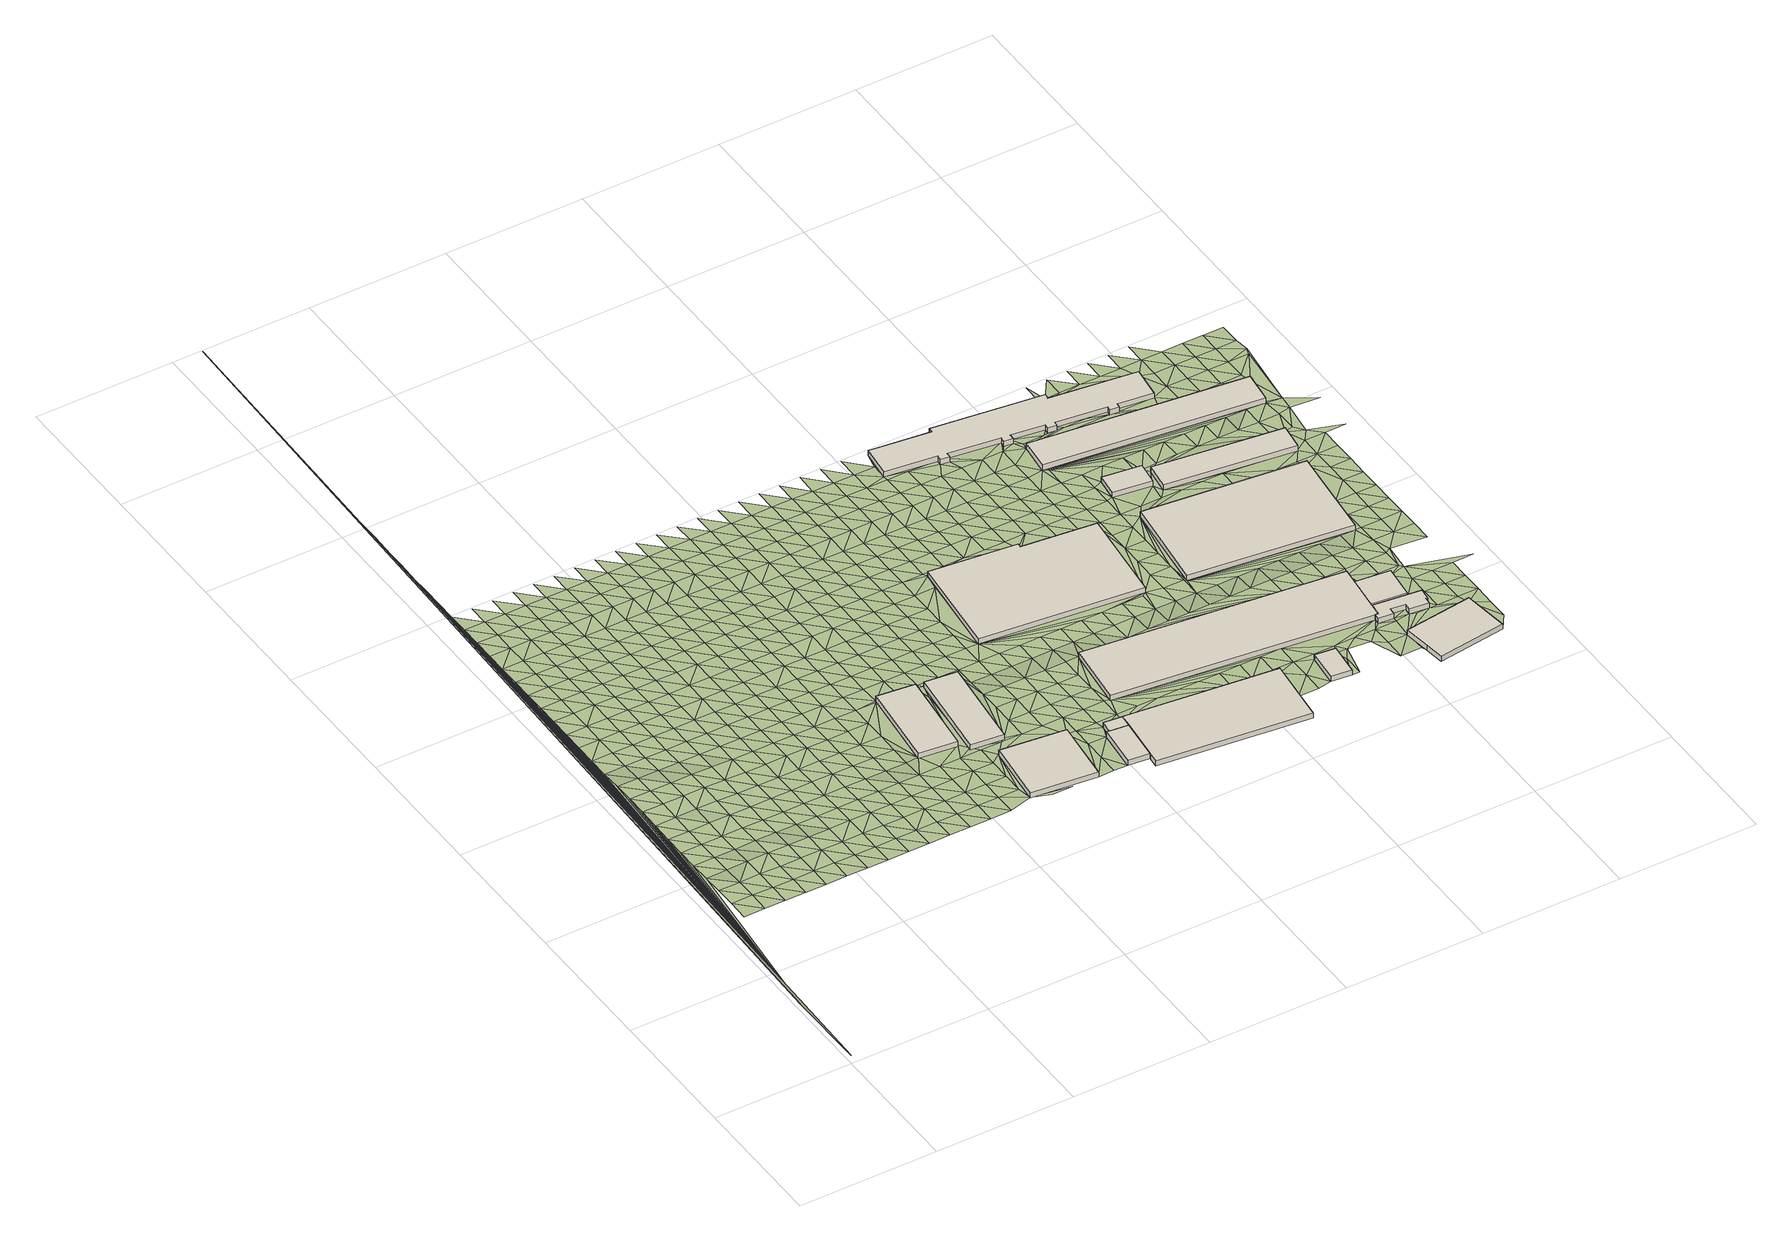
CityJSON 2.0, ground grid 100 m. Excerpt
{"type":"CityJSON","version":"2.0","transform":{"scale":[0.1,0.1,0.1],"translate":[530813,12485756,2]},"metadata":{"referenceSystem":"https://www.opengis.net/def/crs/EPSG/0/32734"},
"CityObjects":{
"building1":{"type":"Building","attributes":{"building":"industrial","building:levels":1,"building_height":4.1,"plus_code":"4FRW3FG6+29V","ground_height":2.88,"roof_height":6.98},"geometry":[{"type":"Solid","lod":"1","boundaries":[[[[0,1,2,3]],[[1,4,5,2]],[[4,6,7,5]],[[6,0,3,7]],[[3,2,5,7]],[[6,4,1,0]]]]}]},
"building2":{"type":"Building","attributes":{"building":"yes","building:levels":1,"building_height":4.1,"plus_code":"4FRW3FF6+QH3","ground_height":3.85,"roof_height":7.95},"geometry":[{"type":"Solid","lod":"1","boundaries":[[[[8,9,10,11]],[[9,12,13,10]],[[12,14,15,13]],[[14,8,11,15]],[[11,10,13,15]],[[14,12,9,8]]]]}]},
"building3":{"type":"Building","attributes":{"building":"industrial","building:levels":1,"building_height":4.1,"plus_code":"4FRW3FG6+2G6","ground_height":2.8,"roof_height":6.9},"geometry":[{"type":"Solid","lod":"1","boundaries":[[[[16,17,18,19]],[[17,20,21,18]],[[20,22,23,21]],[[22,16,19,23]],[[19,18,21,23]],[[22,20,17,16]]]]}]},
"building4":{"type":"Building","attributes":{"building":"yes","building:levels":1,"building_height":4.1,"plus_code":"4FRW3FF6+PQ8","ground_height":3.9,"roof_height":8},"geometry":[{"type":"Solid","lod":"1","boundaries":[[[[24,25,26,27]],[[25,28,29,26]],[[28,30,31,29]],[[30,32,33,31]],[[32,24,27,33]],[[27,26,29,31,33]],[[32,30,28,25,24]]]]}]},
"building5":{"type":"Building","attributes":{"building":"yes","building:levels":1,"building_height":4.1,"plus_code":"4FRW3FF6+QRJ","ground_height":3.86,"roof_height":7.96},"geometry":[{"type":"Solid","lod":"1","boundaries":[[[[34,35,36,37]],[[35,28,29,36]],[[28,25,26,29]],[[25,34,37,26]],[[37,36,29,26]],[[25,28,35,34]]]]}]},
"building6":{"type":"Building","attributes":{"building":"yes","building:levels":1,"building_height":4.1,"plus_code":"4FRW3FF7+M3R","ground_height":4.06,"roof_height":8.16},"geometry":[{"type":"Solid","lod":"1","boundaries":[[[[38,39,40,41]],[[39,42,43,40]],[[42,44,45,43]],[[44,46,47,45]],[[46,48,49,47]],[[48,38,41,49]],[[41,40,43,45,47,49]],[[48,46,44,42,39,38]]]]}]},
"building7":{"type":"Building","attributes":{"building":"industrial","building:levels":1,"building_height":4.1,"plus_code":"4FRW3FG6+7XR","ground_height":2.65,"roof_height":6.75},"geometry":[{"type":"Solid","lod":"1","boundaries":[[[[50,51,52,53]],[[51,54,55,52]],[[54,56,57,55]],[[56,58,59,57]],[[58,60,61,59]],[[60,50,53,61]],[[53,52,55,57,59,61]],[[60,58,56,54,51,50]]]]}]},
"building8":{"type":"Building","attributes":{"building":"yes","building:levels":1,"building_height":4.1,"plus_code":"4FRW3FF7+V7J","ground_height":3.61,"roof_height":7.71},"geometry":[{"type":"Solid","lod":"1","boundaries":[[[[62,63,64,65]],[[63,66,67,64]],[[66,68,69,67]],[[68,70,71,69]],[[70,72,73,71]],[[72,74,75,73]],[[74,76,77,75]],[[76,62,65,77]],[[65,64,67,69,71,73,75,77]],[[76,74,72,70,68,66,63,62]]]]}]},
"building9":{"type":"Building","attributes":{"building":"industrial","building:levels":1,"building_height":4.1,"plus_code":"4FRW3FF7+MCW","ground_height":4.01,"roof_height":8.11},"geometry":[{"type":"Solid","lod":"1","boundaries":[[[[78,79,80,81]],[[79,82,83,80]],[[82,84,85,83]],[[84,78,81,85]],[[81,80,83,85]],[[84,82,79,78]]]]}]},
"building10":{"type":"Building","attributes":{"building":"industrial","building:levels":1,"building_height":4.1,"plus_code":"4FRW3FG7+Q7V","ground_height":2.39,"roof_height":6.49},"geometry":[{"type":"Solid","lod":"1","boundaries":[[[[86,87,88,89]],[[87,90,91,88]],[[90,92,93,91]],[[92,94,95,93]],[[94,96,97,95]],[[96,98,99,97]],[[98,100,101,99]],[[100,102,103,101]],[[102,104,105,103]],[[104,106,107,105]],[[106,108,109,107]],[[108,110,111,109]],[[110,112,113,111]],[[112,114,115,113]],[[114,116,117,115]],[[116,118,119,117]],[[118,120,121,119]],[[120,122,123,121]],[[122,124,125,123]],[[124,126,127,125]],[[126,128,129,127]],[[128,130,131,129]],[[130,132,133,131]],[[132,86,89,133]],[[89,88,91,93,95,97,99,101,103,105,107,109,111,113,115,117,119,121,123,125,127,129,131,133]],[[132,130,128,126,124,122,120,118,116,114,112,110,108,106,104,102,100,98,96,94,92,90,87,86]]]]}]},
"building11":{"type":"Building","attributes":{"building":"industrial","building:levels":1,"building_height":4.1,"plus_code":"4FRW3FG7+F9Q","ground_height":2.56,"roof_height":6.66},"geometry":[{"type":"Solid","lod":"1","boundaries":[[[[134,135,136,137]],[[135,138,139,136]],[[138,140,141,139]],[[140,134,137,141]],[[137,136,139,141]],[[140,138,135,134]]]]}]},
"building12":{"type":"Building","attributes":{"building":"yes","building:levels":1,"building_height":4.1,"plus_code":"4FRW3FF7+QPM","ground_height":4.07,"roof_height":8.17},"geometry":[{"type":"Solid","lod":"1","boundaries":[[[[142,143,144,145]],[[143,146,147,144]],[[146,148,149,147]],[[148,150,151,149]],[[150,152,153,151]],[[152,154,155,153]],[[154,156,157,155]],[[156,158,159,157]],[[158,160,161,159]],[[160,162,163,161]],[[162,164,165,163]],[[164,142,145,165]],[[145,144,147,149,151,153,155,157,159,161,163,165]],[[164,162,160,158,156,154,152,150,148,146,143,142]]]]}]},
"building13":{"type":"Building","attributes":{"building":"industrial","building:levels":1,"building_height":4.1,"plus_code":"4FRW3FG7+6HF","ground_height":2.62,"roof_height":6.72},"geometry":[{"type":"Solid","lod":"1","boundaries":[[[[166,167,168,169]],[[167,170,171,168]],[[170,172,173,171]],[[172,166,169,173]],[[169,168,171,173]],[[172,170,167,166]]]]}]},
"building14":{"type":"Building","attributes":{"building":"yes","building:levels":1,"building_height":4.1,"plus_code":"4FRW3FF7+VP3","ground_height":4.13,"roof_height":8.23},"geometry":[{"type":"Solid","lod":"1","boundaries":[[[[174,175,176,177]],[[175,178,179,176]],[[178,180,181,179]],[[180,174,177,181]],[[177,176,179,181]],[[180,178,175,174]]]]}]},
"building15":{"type":"Building","attributes":{"building":"industrial","building:levels":1,"building_height":4.1,"plus_code":"4FRW3FF7+MQ8","ground_height":3.53,"roof_height":7.63},"geometry":[{"type":"Solid","lod":"1","boundaries":[[[[182,183,184,185]],[[183,186,187,184]],[[186,188,189,187]],[[188,190,191,189]],[[190,182,185,191]],[[185,184,187,189,191]],[[190,188,186,183,182]]]]}]},
"building16":{"type":"Building","attributes":{"building":"industrial","building:levels":1,"building_height":4.1,"plus_code":"4FRW3FG7+JHM","ground_height":2.43,"roof_height":6.53},"geometry":[{"type":"Solid","lod":"1","boundaries":[[[[192,193,194,195]],[[193,196,197,194]],[[196,198,199,197]],[[198,192,195,199]],[[195,194,197,199]],[[198,196,193,192]]]]}]},
"building17":{"type":"Building","attributes":{"building":"industrial","building:levels":1,"building_height":4.1,"plus_code":"4FRW3FG7+CMM","ground_height":2.47,"roof_height":6.57},"geometry":[{"type":"Solid","lod":"1","boundaries":[[[[200,201,202,203]],[[201,204,205,202]],[[204,206,207,205]],[[206,200,203,207]],[[203,202,205,207]],[[206,204,201,200]]]]}]},
"terrain1":{"type":"TINRelief","geometry":[{"type":"CompositeSurface","lod":"1","boundaries":[[[208,209,210]],[[209,211,210]],[[211,212,210]],[[212,213,210]],[[214,215,216]],[[213,217,210]],[[218,214,219]],[[217,220,210]],[[214,216,219]],[[210,220,221]],[[222,208,218]],[[221,223,210]],[[219,222,218]],[[224,209,208]],[[210,223,225]],[[216,226,219]],[[222,224,208]],[[225,227,210]],[[211,209,228]],[[222,219,229]],[[227,230,210]],[[224,228,209]],[[226,229,219]],[[231,212,211]],[[210,230,232]],[[233,234,210]],[[228,231,211]],[[235,224,222]],[[232,236,210]],[[222,229,237]],[[213,212,238]],[[224,235,228]],[[236,239,210]],[[231,238,212]],[[222,237,235]],[[229,226,240]],[[241,217,213]],[[239,242,210]],[[231,228,243]],[[238,241,213]],[[229,244,237]],[[242,245,210]],[[228,235,243]],[[217,246,220]],[[229,240,244]],[[247,238,231]],[[245,248,210]],[[217,241,246]],[[243,247,231]],[[220,249,221]],[[235,237,250]],[[210,248,251]],[[244,252,237]],[[238,253,241]],[[249,220,246]],[[235,250,243]],[[251,254,210]],[[247,253,238]],[[237,252,250]],[[255,223,221]],[[240,256,244]],[[210,254,257]],[[255,221,249]],[[246,241,258]],[[243,259,247]],[[253,260,241]],[[225,223,261]],[[252,244,262]],[[257,263,210]],[[259,243,250]],[[249,246,258]],[[223,255,261]],[[258,241,260]],[[262,244,256]],[[263,264,210]],[[253,247,265]],[[252,266,250]],[[259,267,247]],[[227,225,268]],[[255,249,269]],[[210,264,270]],[[261,271,225]],[[266,252,262]],[[260,253,265]],[[269,249,258]],[[247,267,265]],[[230,227,268]],[[250,272,259]],[[270,273,210]],[[268,225,271]],[[255,274,261]],[[256,275,262]],[[272,250,266]],[[273,276,210]],[[274,255,269]],[[230,277,232]],[[258,260,278]],[[267,259,279]],[[265,280,260]],[[271,261,281]],[[276,282,210]],[[277,230,268]],[[279,259,272]],[[269,258,278]],[[266,262,283]],[[281,261,274]],[[278,260,280]],[[275,284,262]],[[236,232,285]],[[267,286,265]],[[282,287,210]],[[271,288,268]],[[272,266,283]],[[277,285,232]],[[286,267,279]],[[262,284,283]],[[274,269,289]],[[287,290,210]],[[271,281,288]],[[291,239,236]],[[280,265,292]],[[289,269,278]],[[293,277,268]],[[279,272,294]],[[290,295,210]],[[285,291,236]],[[292,265,286]],[[274,296,281]],[[284,275,297]],[[288,293,268]],[[283,294,272]],[[242,239,298]],[[280,299,278]],[[296,274,289]],[[279,300,286]],[[291,298,239]],[[299,280,292]],[[285,277,301]],[[281,302,288]],[[283,284,303]],[[277,293,304]],[[294,300,279]],[[305,245,242]],[[289,278,306]],[[302,281,296]],[[284,297,303]],[[285,301,291]],[[292,286,307]],[[298,305,242]],[[277,304,301]],[[306,278,299]],[[293,288,308]],[[309,294,283]],[[300,307,286]],[[296,289,310]],[[288,302,308]],[[303,309,283]],[[245,311,248]],[[298,291,312]],[[292,313,299]],[[305,314,245]],[[310,289,306]],[[315,304,293]],[[316,300,294]],[[291,301,312]],[[307,313,292]],[[248,311,251]],[[296,317,302]],[[297,318,303]],[[245,314,311]],[[308,315,293]],[[309,316,294]],[[319,305,298]],[[306,299,320]],[[317,296,310]],[[304,321,301]],[[307,300,322]],[[312,319,298]],[[313,320,299]],[[251,323,254]],[[302,324,308]],[[309,303,325]],[[304,315,321]],[[316,322,300]],[[305,326,314]],[[323,251,311]],[[324,302,317]],[[318,325,303]],[[301,327,312]],[[310,306,328]],[[329,313,307]],[[319,326,305]],[[320,330,306]],[[257,254,331]],[[315,308,332]],[[327,301,321]],[[322,329,307]],[[310,328,317]],[[333,316,309]],[[254,323,331]],[[332,308,324]],[[306,330,328]],[[309,325,334]],[[311,314,335]],[[336,319,312]],[[320,313,337]],[[326,338,314]],[[315,339,321]],[[316,333,322]],[[327,336,312]],[[329,337,313]],[[309,334,333]],[[323,311,335]],[[324,317,340]],[[325,318,341]],[[314,338,335]],[[339,315,332]],[[326,319,342]],[[343,330,320]],[[317,328,340]],[[321,344,327]],[[329,322,345]],[[319,336,342]],[[337,343,320]],[[323,346,331]],[[347,332,324]],[[325,348,334]],[[344,321,339]],[[322,333,345]],[[338,326,349]],[[330,350,328]],[[346,323,335]],[[340,347,324]],[[325,341,348]],[[336,327,351]],[[352,337,329]],[[342,349,326]],[[330,343,350]],[[353,331,354]],[[332,355,339]],[[351,327,344]],[[345,352,329]],[[356,335,338]],[[328,357,340]],[[333,334,358]],[[354,331,346]],[[347,355,332]],[[348,359,334]],[[336,360,342]],[[337,361,343]],[[338,349,356]],[[357,328,350]],[[362,344,339]],[[333,358,345]],[[360,336,351]],[[352,361,337]],[[334,359,358]],[[346,335,363]],[[364,347,340]],[[341,365,348]],[[339,355,362]],[[349,342,366]],[[356,363,335]],[[364,340,357]],[[351,344,367]],[[350,343,368]],[[345,369,352]],[[366,342,360]],[[361,370,343]],[[354,346,371]],[[355,347,372]],[[359,348,373]],[[367,344,362]],[[369,345,358]],[[349,374,356]],[[357,350,368]],[[363,371,346]],[[347,364,372]],[[368,343,370]],[[373,348,365]],[[360,351,375]],[[374,349,366]],[[354,376,377]],[[361,352,378]],[[359,379,358]],[[367,375,351]],[[369,380,352]],[[363,356,381]],[[362,355,382]],[[364,357,383]],[[371,376,354]],[[372,384,355]],[[379,359,373]],[[385,366,360]],[[370,361,378]],[[381,356,374]],[[383,357,368]],[[352,380,378]],[[382,367,362]],[[358,386,369]],[[375,385,360]],[[382,355,384]],[[371,363,387]],[[364,388,372]],[[365,389,373]],[[386,358,379]],[[374,366,390]],[[387,363,381]],[[388,364,383]],[[375,367,391]],[[368,370,392]],[[380,369,393]],[[385,390,366]],[[378,394,370]],[[371,395,376]],[[384,372,396]],[[391,367,382]],[[393,369,386]],[[397,381,374]],[[383,368,392]],[[398,379,373]],[[371,387,395]],[[396,372,388]],[[392,370,394]],[[389,399,373]],[[385,375,400]],[[380,401,378]],[[390,397,374]],[[402,376,403]],[[384,404,382]],[[386,379,398]],[[391,400,375]],[[401,380,393]],[[373,399,398]],[[388,383,405]],[[403,376,395]],[[384,396,404]],[[387,381,406]],[[407,390,385]],[[394,378,408]],[[397,409,381]],[[405,383,392]],[[410,391,382]],[[393,386,411]],[[400,407,385]],[[408,378,401]],[[387,406,395]],[[388,412,396]],[[399,389,413]],[[381,409,406]],[[404,410,382]],[[398,411,386]],[[397,390,414]],[[394,415,392]],[[412,388,405]],[[393,416,401]],[[407,414,390]],[[415,394,408]],[[403,395,417]],[[400,391,418]],[[396,419,404]],[[399,420,398]],[[391,410,421]],[[411,416,393]],[[422,409,397]],[[405,392,423]],[[395,406,417]],[[419,396,412]],[[399,413,420]],[[400,418,407]],[[408,401,424]],[[414,422,397]],[[391,421,418]],[[423,392,415]],[[425,426,403]],[[410,404,427]],[[411,398,428]],[[416,424,401]],[[412,405,429]],[[417,425,403]],[[404,419,427]],[[428,398,420]],[[409,430,406]],[[414,407,431]],[[408,432,415]],[[422,433,409]],[[429,405,423]],[[434,421,410]],[[416,411,435]],[[407,418,431]],[[424,432,408]],[[406,430,417]],[[412,436,419]],[[413,437,420]],[[409,433,430]],[[427,434,410]],[[428,435,411]],[[438,422,414]],[[423,415,439]],[[412,429,436]],[[421,440,418]],[[441,424,416]],[[431,438,414]],[[432,439,415]],[[417,442,425]],[[419,443,427]],[[444,428,420]],[[421,434,440]],[[435,441,416]],[[422,445,433]],[[446,429,423]],[[442,417,430]],[[443,419,436]],[[437,444,420]],[[418,447,431]],[[432,424,448]],[[438,445,422]],[[446,423,439]],[[449,425,450]],[[434,427,451]],[[452,435,428]],[[447,418,440]],[[441,448,424]],[[425,442,450]],[[451,427,443]],[[452,428,444]],[[433,453,430]],[[454,438,431]],[[436,429,455]],[[456,439,432]],[[445,457,433]],[[429,446,458]],[[434,459,440]],[[460,441,435]],[[447,454,431]],[[448,456,432]],[[442,430,453]],[[443,436,455]],[[444,437,461]],[[433,457,453]],[[459,434,451]],[[429,458,455]],[[435,452,460]],[[445,438,462]],[[448,441,463]],[[440,464,447]],[[446,439,465]],[[438,454,462]],[[456,466,439]],[[442,467,450]],[[443,468,451]],[[444,469,452]],[[440,459,464]],[[441,460,470]],[[456,448,463]],[[441,470,463]],[[457,445,471]],[[458,446,465]],[[467,442,453]],[[468,443,455]],[[465,439,466]],[[444,461,469]],[[454,447,472]],[[462,471,445]],[[466,456,463]],[[473,450,474]],[[472,447,464]],[[459,451,475]],[[458,476,455]],[[460,452,477]],[[474,450,467]],[[468,478,451]],[[469,479,452]],[[457,480,453]],[[454,481,462]],[[457,471,482]],[[476,458,465]],[[464,459,475]],[[470,460,477]],[[481,454,472]],[[451,478,475]],[[477,452,479]],[[467,453,480]],[[483,468,455]],[[457,482,480]],[[461,484,469]],[[471,462,485]],[[483,455,476]],[[486,466,463]],[[472,464,487]],[[462,481,485]],[[470,488,463]],[[474,467,489]],[[478,468,490]],[[486,465,466]],[[479,469,491]],[[487,464,475]],[[492,470,477]],[[493,482,471]],[[489,467,480]],[[468,483,490]],[[472,494,481]],[[465,486,476]],[[469,484,491]],[[485,493,471]],[[474,495,496]],[[478,497,475]],[[479,498,477]],[[494,472,487]],[[492,488,470]],[[483,476,6]],[[495,474,489]],[[490,497,478]],[[498,479,491]],[[486,463,6]],[[480,482,499]],[[481,500,485]],[[482,493,501]],[[502,487,475]],[[477,503,492]],[[500,481,494]],[[476,486,6]],[[489,480,499]],[[483,504,490]],[[482,501,499]],[[497,502,475]],[[477,498,503]],[[493,485,505]],[[483,6,504]],[[494,487,506]],[[505,485,500]],[[484,507,491]],[[488,492,508]],[[495,489,509]],[[497,490,510]],[[502,506,487]],[[492,503,511]],[[507,498,491]],[[511,508,492]],[[493,512,501]],[[509,489,499]],[[510,490,504]],[[513,500,494]],[[493,505,512]],[[503,498,507]],[[495,514,515]],[[497,516,502]],[[506,513,494]],[[484,517,518]],[[514,495,509]],[[497,510,516]],[[511,503,507]],[[499,501,519]],[[505,500,520]],[[6,521,504]],[[512,522,501]],[[513,520,500]],[[488,508,523]],[[499,519,509]],[[524,506,502]],[[504,521,510]],[[501,522,519]],[[516,525,502]],[[511,526,508]],[[6,527,521]],[[512,505,528]],[[526,511,507]],[[506,524,513]],[[529,527,6]],[[520,528,505]],[[502,525,524]],[[514,509,530]],[[510,531,516]],[[532,522,512]],[[509,519,530]],[[531,510,521]],[[508,526,533]],[[488,523,529]],[[520,513,534]],[[528,532,512]],[[535,536,514]],[[525,516,537]],[[513,524,534]],[[538,523,508]],[[519,522,539]],[[527,540,521]],[[530,535,514]],[[537,516,531]],[[541,528,520]],[[522,532,539]],[[542,526,507]],[[527,529,540]],[[534,541,520]],[[519,543,530]],[[524,525,544]],[[531,521,545]],[[546,525,537]],[[528,547,532]],[[543,519,539]],[[545,521,540]],[[529,523,538]],[[524,544,534]],[[542,533,526]],[[541,547,528]],[[525,546,544]],[[540,529,538]],[[548,535,530]],[[531,549,537]],[[548,530,543]],[[549,531,545]],[[539,532,550]],[[534,551,541]],[[547,552,532]],[[553,535,554]],[[546,537,555]],[[507,14,542]],[[551,534,544]],[[542,556,533]],[[540,538,557]],[[543,539,550]],[[545,540,557]],[[535,548,554]],[[550,532,552]],[[555,537,549]],[[533,556,558]],[[547,541,559]],[[546,560,544]],[[551,561,541]],[[548,543,562]],[[545,563,549]],[[555,560,546]],[[564,533,558]],[[552,547,559]],[[562,543,550]],[[541,561,559]],[[557,563,545]],[[20,557,538]],[[544,565,551]],[[542,566,556]],[[564,20,533]],[[548,567,554]],[[555,549,568]],[[544,560,565]],[[569,12,570]],[[567,548,562]],[[568,549,563]],[[550,552,571]],[[561,551,572]],[[559,573,552]],[[566,542,14]],[[574,554,575]],[[560,555,576]],[[558,556,577]],[[569,578,12]],[[551,565,572]],[[566,579,556]],[[578,14,12]],[[562,550,571]],[[557,580,563]],[[575,554,567]],[[571,552,573]],[[555,568,576]],[[561,581,559]],[[564,558,577]],[[20,580,557]],[[577,556,579]],[[582,20,564]],[[570,583,569]],[[565,560,584]],[[561,572,581]],[[567,562,585]],[[568,563,586]],[[576,584,560]],[[580,20,582]],[[573,559,587]],[[582,564,588]],[[585,562,571]],[[580,586,563]],[[566,14,589]],[[572,565,590]],[[579,566,589]],[[578,591,14]],[[559,581,587]],[[577,588,564]],[[567,592,575]],[[568,593,576]],[[584,590,565]],[[569,30,578]],[[30,569,583]],[[573,594,571]],[[582,595,580]],[[592,567,585]],[[14,591,589]],[[593,568,586]],[[572,596,581]],[[594,573,587]],[[588,595,582]],[[591,578,30]],[[575,597,598]],[[584,576,599]],[[600,577,579]],[[590,596,572]],[[589,601,579]],[[585,571,602]],[[580,603,586]],[[597,575,592]],[[593,599,576]],[[587,581,604]],[[577,600,588]],[[602,571,594]],[[595,603,580]],[[600,579,601]],[[590,584,605]],[[591,606,589]],[[596,604,581]],[[30,35,591]],[[592,585,607]],[[593,586,608]],[[605,584,599]],[[587,609,594]],[[595,588,610]],[[591,35,606]],[[602,607,585]],[[603,608,586]],[[28,611,30]],[[590,612,596]],[[601,589,613]],[[35,30,611]],[[604,609,587]],[[600,610,588]],[[35,611,28]],[[592,614,597]],[[599,593,615]],[[612,590,605]],[[613,589,606]],[[602,594,616]],[[617,603,595]],[[592,607,614]],[[593,608,615]],[[604,596,618]],[[601,619,600]],[[609,616,594]],[[610,617,595]],[[597,620,621]],[[605,599,622]],[[618,596,612]],[[601,613,619]],[[623,608,603]],[[624,607,602]],[[620,597,614]],[[615,622,599]],[[606,35,625]],[[604,626,609]],[[627,610,600]],[[624,602,616]],[[617,628,603]],[[615,608,623]],[[623,603,628]],[[612,605,629]],[[606,625,613]],[[626,604,618]],[[619,627,600]],[[614,607,630]],[[622,629,605]],[[622,615,623]],[[38,625,35]],[[616,609,631]],[[630,607,624]],[[612,632,618]],[[617,610,633]],[[619,613,634]],[[631,609,626]],[[610,627,635]],[[620,614,636]],[[629,632,612]],[[613,625,634]],[[617,633,628]],[[630,636,614]],[[610,635,633]],[[624,616,637]],[[626,618,638]],[[639,627,619]],[[640,616,631]],[[641,623,628]],[[642,643,620]],[[632,638,618]],[[634,639,619]],[[623,644,622]],[[637,630,624]],[[636,642,620]],[[637,616,640]],[[645,625,38]],[[625,646,634]],[[626,647,631]],[[622,644,629]],[[635,627,648]],[[628,633,641]],[[638,647,626]],[[639,648,627]],[[634,646,639]],[[625,645,646]],[[630,649,636]],[[632,629,644]],[[640,631,650]],[[630,637,649]],[[635,651,633]],[[652,623,641]],[[647,650,631]],[[648,653,635]],[[654,642,636]],[[638,632,655]],[[623,655,644]],[[633,651,641]],[[38,656,645]],[[636,649,654]],[[635,653,651]],[[639,646,657]],[[637,640,658]],[[659,647,638]],[[650,660,640]],[[655,632,644]],[[639,657,648]],[[661,642,662]],[[646,645,656]],[[649,637,658]],[[654,662,642]],[[660,658,640]],[[655,659,638]],[[657,653,648]],[[650,647,663]],[[652,641,651]],[[623,652,664]],[[659,663,647]],[[651,653,657]],[[649,665,654]],[[666,660,650]],[[665,649,658]],[[663,666,650]],[[662,654,667]],[[668,646,656]],[[652,651,669]],[[651,657,669]],[[655,670,659]],[[654,665,667]],[[658,660,671]],[[670,663,659]],[[666,672,660]],[[623,664,673]],[[674,675,662]],[[676,656,38]],[[669,657,677]],[[665,658,671]],[[667,674,662]],[[671,660,672]],[[666,663,678]],[[664,652,669]],[[679,677,657]],[[670,678,663]],[[680,646,668]],[[665,681,667]],[[670,655,682]],[[683,672,666]],[[669,677,679]],[[681,665,671]],[[684,623,673]],[[678,683,666]],[[685,674,667]],[[664,669,686]],[[685,667,681]],[[671,672,687]],[[682,678,670]],[[683,688,672]],[[679,686,669]],[[689,674,690]],[[691,646,680]],[[681,671,687]],[[656,676,668]],[[674,685,690]],[[687,672,688]],[[683,678,692]],[[686,673,664]],[[682,692,678]],[[685,681,693]],[[694,688,683]],[[695,682,655]],[[696,686,679]],[[693,681,687]],[[676,38,697]],[[692,694,683]],[[685,698,690]],[[684,699,623]],[[700,646,691]],[[680,668,676]],[[701,673,686]],[[698,685,693]],[[687,688,702]],[[694,703,688]],[[701,686,696]],[[704,690,705]],[[692,682,706]],[[693,687,702]],[[705,690,698]],[[702,688,703]],[[694,692,706]],[[682,707,706]],[[673,701,684]],[[646,700,708]],[[698,693,709]],[[680,676,691]],[[695,707,682]],[[694,710,703]],[[709,693,702]],[[711,701,696]],[[710,694,706]],[[698,87,705]],[[701,711,684]],[[712,698,709]],[[696,713,711]],[[702,703,714]],[[707,715,706]],[[710,716,703]],[[712,87,698]],[[717,705,718]],[[719,691,676]],[[646,708,720]],[[709,702,714]],[[714,703,716]],[[705,87,718]],[[715,707,695]],[[657,721,679]],[[722,710,706]],[[684,711,723]],[[722,706,715]],[[712,709,724]],[[700,691,719]],[[716,710,725]],[[724,709,714]],[[697,719,676]],[[718,87,726]],[[711,713,727]],[[87,712,728]],[[710,722,725]],[[723,699,684]],[[729,695,730]],[[727,723,711]],[[729,715,695]],[[728,712,724]],[[713,731,727]],[[714,716,732]],[[715,729,722]],[[725,733,716]],[[721,696,679]],[[724,714,732]],[[700,719,708]],[[732,716,733]],[[725,722,734]],[[723,727,735]],[[719,697,736]],[[729,734,722]],[[719,736,708]],[[730,737,729]],[[728,724,738]],[[728,739,87]],[[723,735,699]],[[740,733,725]],[[738,724,732]],[[727,731,741]],[[742,743,697]],[[740,725,734]],[[721,713,696]],[[735,727,699]],[[744,743,742]],[[646,720,745]],[[733,746,732]],[[731,747,741]],[[741,699,727]],[[729,748,734]],[[736,697,749]],[[738,750,728]],[[746,733,740]],[[736,749,708]],[[737,748,729]],[[751,738,732]],[[737,730,56]],[[739,728,750]],[[697,743,749]],[[740,734,752]],[[751,732,746]],[[753,743,744]],[[721,731,713]],[[699,741,754]],[[748,752,734]],[[749,720,708]],[[750,738,755]],[[740,756,746]],[[699,754,757]],[[751,755,738]],[[758,748,737]],[[741,747,759]],[[752,756,740]],[[743,760,749]],[[699,757,761]],[[753,760,743]],[[751,746,762]],[[754,741,759]],[[750,755,763]],[[747,764,759]],[[752,748,765]],[[699,761,766]],[[756,762,746]],[[721,747,731]],[[720,749,767]],[[758,765,748]],[[737,56,758]],[[754,768,757]],[[56,699,766]],[[749,760,767]],[[751,769,755]],[[770,756,752]],[[762,771,751]],[[768,754,759]],[[763,755,769]],[[769,772,763]],[[765,770,752]],[[773,761,757]],[[751,771,769]],[[762,756,774]],[[764,775,759]],[[773,757,768]],[[768,759,776]],[[765,758,777]],[[770,774,756]],[[764,747,721]],[[657,778,721]],[[767,779,720]],[[766,761,780]],[[781,767,760]],[[777,758,56]],[[766,782,56]],[[768,776,773]],[[783,771,762]],[[776,759,784]],[[761,773,780]],[[770,765,785]],[[774,783,762]],[[775,784,759]],[[786,84,787]],[[777,56,782]],[[785,765,777]],[[786,781,84]],[[782,766,788]],[[767,781,779]],[[780,789,766]],[[769,790,772]],[[769,771,791]],[[792,774,770]],[[783,793,771]],[[777,782,788]],[[721,775,764]],[[792,770,785]],[[788,766,789]],[[794,786,787]],[[794,781,786]],[[771,793,791]],[[795,773,776]],[[784,796,776]],[[779,781,794]],[[783,774,196]],[[777,797,785]],[[775,796,784]],[[795,780,773]],[[774,792,798]],[[196,793,783]],[[777,788,797]],[[774,798,196]],[[791,790,769]],[[789,780,795]],[[775,799,796]],[[745,720,779]],[[792,785,800]],[[799,775,721]],[[801,779,794]],[[795,788,789]],[[797,800,785]],[[791,793,193]],[[802,776,796]],[[798,803,196]],[[798,792,804]],[[790,791,805]],[[793,196,193]],[[788,795,797]],[[791,806,805]],[[800,804,792]],[[801,794,807]],[[797,134,800]],[[806,791,193]],[[808,803,798]],[[796,799,802]],[[804,808,798]],[[809,799,721]],[[797,795,810]],[[800,134,804]],[[134,797,810]],[[801,745,779]],[[811,806,812]],[[193,812,806]],[[813,776,802]],[[799,809,802]],[[804,134,140]],[[814,801,807]],[[815,816,807]],[[808,804,140]],[[808,817,803]],[[809,721,818]],[[816,814,807]],[[819,811,812]],[[812,193,819]],[[795,820,810]],[[745,801,814]],[[817,808,140]],[[821,776,813]],[[822,816,815]],[[134,810,823]],[[824,802,809]],[[803,825,196]],[[809,818,824]],[[811,819,826]],[[822,814,816]],[[822,815,827]],[[193,828,819]],[[817,829,803]],[[745,814,148]],[[824,813,802]],[[823,810,820]],[[820,795,830]],[[721,778,818]],[[814,831,148]],[[140,832,817]],[[833,834,835]],[[836,822,827]],[[814,822,831]],[[193,837,828]],[[838,776,821]],[[826,819,839]],[[818,840,824]],[[819,828,839]],[[832,140,841]],[[148,831,842]],[[823,820,204]],[[829,825,803]],[[843,813,824]],[[829,817,832]],[[840,843,824]],[[830,204,820]],[[840,818,778]],[[831,822,844]],[[828,837,845]],[[204,846,823]],[[776,838,847]],[[831,844,842]],[[830,795,848]],[[849,837,193]],[[823,846,841]],[[843,821,813]],[[850,851,852]],[[832,841,829]],[[853,842,854]],[[822,855,844]],[[825,856,196]],[[842,844,854]],[[843,840,857]],[[845,837,858]],[[841,846,859]],[[830,860,204]],[[855,822,158]],[[778,857,840]],[[174,861,778]],[[829,841,825]],[[862,776,847]],[[851,850,863]],[[864,821,843]],[[859,825,841]],[[857,864,843]],[[164,850,852]],[[158,844,855]],[[835,834,865]],[[866,196,856]],[[174,180,861]],[[867,778,861]],[[858,868,845]],[[846,869,859]],[[838,821,864]],[[837,849,858]],[[204,860,870]],[[871,857,778]],[[872,158,822]],[[873,834,874]],[[860,830,848]],[[849,193,875]],[[863,850,164]],[[864,857,871]],[[867,861,180]],[[867,871,778]],[[825,859,856]],[[158,162,160]],[[158,876,162]],[[877,834,873]],[[866,878,196]],[[848,795,172]],[[879,838,864]],[[880,863,164]],[[859,869,856]],[[881,869,846]],[[162,876,880]],[[882,873,874]],[[849,868,858]],[[164,162,880]],[[871,879,864]],[[180,863,883]],[[880,883,863]],[[848,870,860]],[[872,876,158]],[[867,180,884]],[[867,884,871]],[[879,847,838]],[[873,882,877]],[[885,880,876]],[[196,878,886]],[[180,883,887]],[[856,869,881]],[[879,871,888]],[[872,885,876]],[[884,180,887]],[[848,889,870]],[[883,880,890]],[[888,871,884]],[[204,870,891]],[[880,885,890]],[[862,847,879]],[[186,892,872]],[[849,875,893]],[[881,866,856]],[[888,894,879]],[[883,895,887]],[[882,874,896]],[[887,897,884]],[[890,895,883]],[[879,894,862]],[[886,898,196]],[[888,884,897]],[[846,899,881]],[[900,901,893]],[[885,872,902]],[[903,872,892]],[[870,889,904]],[[894,888,897]],[[905,906,882]],[[885,902,890]],[[875,193,907]],[[902,872,903]],[[894,908,862]],[[889,848,172]],[[878,866,881]],[[909,895,890]],[[910,887,895]],[[893,875,900]],[[911,862,908]],[[196,898,198]],[[897,912,894]],[[890,902,909]],[[908,894,912]],[[878,881,913]],[[911,914,862]],[[882,896,905]],[[909,910,895]],[[911,908,915]],[[891,870,904]],[[916,899,846]],[[889,172,904]],[[915,908,912]],[[887,910,917]],[[912,897,918]],[[919,920,905]],[[899,913,881]],[[914,172,862]],[[911,921,914]],[[900,875,922]],[[921,911,915]],[[919,905,896]],[[878,913,886]],[[886,913,923]],[[914,921,924]],[[922,925,900]],[[925,896,900]],[[172,926,904]],[[915,912,927]],[[918,928,912]],[[899,923,913]],[[904,926,891]],[[914,929,172]],[[914,924,929]],[[921,915,927]],[[927,912,928]],[[930,919,896]],[[931,896,925]],[[932,919,930]],[[925,922,933]],[[924,921,934]],[[930,896,931]],[[935,926,172]],[[934,921,927]],[[172,929,936]],[[886,923,898]],[[907,922,875]],[[899,937,923]],[[924,938,929]],[[926,935,891]],[[935,172,936]],[[931,925,939]],[[933,940,925]],[[923,937,898]],[[938,924,934]],[[931,939,930]],[[936,929,941]],[[939,925,940]],[[937,899,916]],[[941,929,938]],[[891,935,942]],[[891,942,916]],[[933,922,907]],[[930,943,944]],[[936,945,935]],[[940,933,946]],[[943,930,939]],[[936,941,945]],[[916,947,937]],[[937,198,898]],[[916,942,948]],[[940,949,939]],[[935,950,942]],[[948,951,916]],[[951,947,916]],[[945,952,935]],[[937,947,198]],[[949,940,946]],[[935,952,950]],[[946,933,907]],[[948,942,950]],[[943,939,953]],[[953,939,949]],[[948,954,951]],[[947,951,954]],[[954,198,947]],[[955,949,946]],[[956,943,953]],[[957,907,198]],[[198,958,957]],[[907,955,946]],[[954,958,198]],[[959,948,950]],[[949,960,953]],[[958,907,957]],[[955,960,949]],[[961,956,953]],[[953,960,961]],[[962,958,954]],[[907,963,955]],[[958,963,907]],[[956,961,964]],[[960,955,963]],[[960,965,961]],[[963,958,965]],[[964,961,966]],[[960,963,965]],[[966,961,965]],[[967,964,966]]]}]}
},
"vertices":[
[1905,2280,17],[2177,2250,17],[2177,2250,58],[1905,2280,58],[2247,2862,17],[2247,2862,58],[1975,2893,17],[1975,2893,58],
[2341,2035,27],[2289,1579,27],[2289,1579,68],[2341,2035,68],[2756,1526,27],[2756,1526,68],[2808,1982,27],[2808,1982,68],
[2224,2182,16],[2458,2156,16],[2458,2156,57],[2224,2182,57],[2534,2828,16],[2534,2828,57],[2300,2854,16],[2300,2854,57],
[3123,1510,27],[3156,1816,27],[3156,1816,68],[3123,1510,68],[3025,1831,27],[3025,1831,68],[3003,1834,27],[3003,1834,68],[2969,1527,27],[2969,1527,68],
[3166,1906,27],[3035,1921,27],[3035,1921,68],[3166,1906,68],
[3166,1906,29],[3156,1816,29],[3156,1816,70],[3166,1906,70],[3123,1510,29],[3123,1510,70],[3113,1428,29],[3113,1428,70],[4191,1307,29],[4191,1307,70],[4245,1786,29],[4245,1786,70],
[2890,3751,15],[2809,3031,15],[2809,3031,56],[2890,3751,56],[3955,2903,15],[3955,2903,56],[4032,3593,15],[4032,3593,56],[3504,3652,15],[3504,3652,56],[3507,3682,15],[3507,3682,56],
[5024,1915,24],[5044,1912,24],[5044,1912,65],[5024,1915,65],[5055,2002,24],[5055,2002,65],[5056,2014,24],[5056,2014,65],[5084,2253,24],[5084,2253,65],[5097,2371,24],[5097,2371,65],[3266,2581,24],[3266,2581,65],[3212,2123,24],[3212,2123,65],
[4643,1768,28],[4497,1784,28],[4497,1784,69],[4643,1768,69],[4470,1551,28],[4470,1551,69],[4617,1534,28],[4617,1534,69],
[3195,4946,12],[3165,4716,12],[3165,4716,53],[3195,4946,53],[3533,4669,12],[3533,4669,53],[3529,4632,12],[3529,4632,53],[3593,4624,12],[3593,4624,53],[3597,4659,12],[3597,4659,53],[3962,4612,12],[3962,4612,53],[3957,4575,12],[3957,4575,53],[4020,4567,12],[4020,4567,53],[4024,4604,12],[4024,4604,53],[4261,4574,12],[4261,4574,53],[4257,4541,12],[4257,4541,53],[4320,4533,12],[4320,4533,53],[4324,4564,12],[4324,4564,53],[4682,4519,12],[4682,4519,53],[4678,4485,12],[4678,4485,53],[4743,4477,12],[4743,4477,53],[4747,4511,12],[4747,4511,53],[4997,4479,12],[4997,4479,53],[5027,4709,12],[5027,4709,53],[4412,4787,12],[4412,4787,53],[4417,4826,12],[4417,4826,53],[3629,4926,12],[3629,4926,53],[3625,4892,12],[3625,4892,53],
[4267,3795,14],[4541,3759,14],[4541,3759,55],[4267,3795,55],[4563,3923,14],[4563,3923,55],[4289,3960,14],[4289,3960,55],
[5055,2002,29],[5044,1912,29],[5044,1912,70],[5055,2002,70],[5024,1915,29],[5024,1915,70],[5019,1873,29],[5019,1873,70],[5125,1860,29],[5125,1860,70],[5131,1911,29],[5131,1911,70],[5236,1898,29],[5236,1898,70],[5230,1846,29],[5230,1846,70],[5366,1830,29],[5366,1830,70],[5373,1881,29],[5373,1881,70],[5384,1879,29],[5384,1879,70],[5394,1962,29],[5394,1962,70],
[4316,3547,14],[4236,2867,14],[4236,2867,55],[4316,3547,55],[5383,2731,14],[5383,2731,55],[5458,3419,14],[5458,3419,55],
[5084,2253,30],[5056,2014,30],[5056,2014,71],[5084,2253,71],[5302,1986,30],[5302,1986,71],[5329,2226,30],[5329,2226,71],
[5141,1495,24],[5159,1359,24],[5159,1359,65],[5141,1495,65],[5649,1423,24],[5649,1423,65],[5607,1751,24],[5607,1751,65],[5116,1687,24],[5116,1687,65],
[5590,4302,13],[4064,4484,13],[4064,4484,54],[5590,4302,54],[4036,4252,13],[4036,4252,54],[5562,4070,13],[5562,4070,54],
[5513,3763,13],[4601,3883,13],[4601,3883,54],[5513,3763,54],[4575,3693,13],[4575,3693,54],[5487,3573,13],[5487,3573,54],
[167,1982,27],[167,2132,21],[17,632,35],[167,2282,20],[167,2432,20],[167,2582,24],[167,1682,36],[167,1532,35],[318,1532,36],[167,2732,30],[167,1832,33],[318,1682,37],[167,2882,30],[167,3032,26],[318,1832,34],[167,3182,16],[318,1982,27],[167,3332,16],[468,1532,35],[167,3482,16],[318,2132,21],[468,1682,34],[167,3632,17],[318,2282,20],[167,3782,17],[206,7977,21],[1,7,66],[468,1982,30],[167,3932,19],[468,1832,34],[318,2432,20],[167,4082,18],[618,1532,33],[318,2582,26],[167,4232,16],[468,2132,22],[618,1682,32],[167,4382,14],[318,2732,30],[468,2282,21],[167,4532,14],[318,2882,30],[618,1982,32],[167,4682,14],[618,1832,32],[468,2432,21],[167,4832,13],[318,3032,24],[768,1532,32],[167,4982,12],[468,2732,30],[618,2132,26],[468,2582,28],[318,3182,16],[768,1682,32],[167,5132,12],[167,5282,10],[618,2432,21],[768,1832,32],[618,2282,21],[318,3482,17],[468,2882,29],[167,5432,6],[318,3332,16],[768,1982,32],[167,5582,11],[468,3032,22],[918,1532,32],[167,5732,12],[318,3632,18],[618,2732,29],[768,2132,25],[618,2582,27],[468,3182,16],[167,5882,17],[918,1832,32],[918,1682,32],[318,3782,18],[768,2282,21],[167,6032,16],[468,3332,16],[618,2882,28],[167,6182,16],[318,3932,19],[768,2432,21],[468,3482,17],[918,1982,31],[167,6332,21],[618,3032,21],[1069,1532,31],[318,4082,18],[768,2582,24],[918,2132,24],[468,3782,18],[618,3182,16],[1069,1682,31],[468,3632,18],[318,4232,17],[768,2732,24],[918,2282,21],[618,3332,17],[1069,1832,31],[768,2882,23],[318,4532,13],[468,3932,19],[918,2432,21],[318,4382,15],[618,3482,18],[1069,1982,30],[768,3032,18],[1219,1532,31],[468,4082,18],[918,2582,21],[618,3632,18],[1069,2132,24],[318,4682,14],[768,3182,17],[1219,1682,31],[468,4232,18],[618,3782,18],[918,2882,18],[1069,2282,21],[918,2732,20],[318,4832,13],[768,3332,18],[1219,1982,30],[1219,1832,31],[468,4532,14],[618,3932,19],[1069,2432,21],[468,4382,15],[768,3482,18],[918,3032,16],[1369,1532,32],[618,4082,18],[1069,2582,20],[768,3632,18],[1219,2132,27],[468,4682,13],[918,3182,17],[1369,1682,31],[618,4232,18],[1069,2732,19],[768,3782,18],[1219,2282,22],[318,4982,12],[468,4832,13],[918,3332,18],[618,4382,16],[1069,2882,17],[1369,1982,29],[1369,1832,30],[768,3932,18],[1219,2432,22],[918,3482,18],[618,4532,14],[1069,3032,15],[1519,1532,32],[768,4082,17],[918,3632,18],[1219,2732,20],[1369,2132,28],[1219,2582,20],[618,4682,13],[1069,3182,17],[1519,1682,31],[768,4232,17],[918,3782,18],[618,4832,13],[468,4982,11],[1369,2432,22],[1519,1832,30],[1369,2282,22],[768,4382,16],[1069,3482,18],[1219,2882,19],[1069,3332,18],[918,3932,18],[1519,1982,29],[768,4532,15],[1219,3032,16],[1669,1532,33],[918,4082,17],[1069,3632,18],[1369,2732,20],[1519,2132,28],[1369,2582,20],[768,4682,13],[1219,3182,17],[918,4232,17],[1669,1832,31],[1669,1682,32],[1069,3782,18],[1519,2282,22],[618,4982,12],[768,4832,12],[1219,3332,17],[1369,2882,18],[918,4532,15],[1069,3932,18],[1519,2432,22],[918,4382,16],[1219,3482,18],[1669,1982,30],[1369,3032,16],[1820,1532,34],[1069,4082,18],[1519,2582,20],[1669,2132,28],[918,4682,14],[1219,3782,18],[1369,3182,18],[1820,1682,33],[1219,3632,18],[1069,4232,17],[1519,2732,20],[1669,2282,21],[918,4832,13],[768,4982,12],[1369,3332,19],[1820,1832,32],[1519,2882,18],[1069,4532,15],[1219,3932,18],[1669,2432,21],[1069,4382,16],[1369,3482,19],[1820,1982,31],[1519,3032,16],[1970,1532,33],[1219,4082,18],[1669,2582,20],[1369,3632,19],[1820,2132,28],[1069,4682,15],[1519,3182,18],[1970,1682,35],[1219,4232,17],[1669,2732,19],[1369,3782,19],[1820,2282,19],[918,4982,12],[1069,4832,14],[1519,3332,19],[1970,1832,33],[1219,4532,16],[1369,3932,19],[1669,3032,16],[1820,2432,19],[1219,4382,17],[1669,2882,18],[1519,3482,19],[1970,1982,33],[2120,1532,32],[1369,4082,18],[1905,2280,29],[1519,3632,19],[1820,2732,19],[1820,2582,19],[1219,4682,15],[1669,3182,18],[2120,1682,34],[1970,2132,32],[1369,4232,18],[1519,3782,19],[1069,4982,12],[1219,4832,14],[1669,3482,19],[1820,2882,19],[2120,1982,33],[1669,3332,19],[2120,1832,33],[1369,4532,17],[1519,3932,19],[1369,4382,18],[1820,3032,16],[2289,1579,31],[1519,4082,18],[1970,2882,17],[1669,3632,19],[2177,2250,29],[1369,4682,17],[1820,3182,16],[2270,1682,32],[2120,2132,31],[1519,4232,18],[1669,3782,19],[1369,4832,15],[1219,4982,12],[1820,3332,18],[2270,1832,31],[1519,4532,17],[1669,3932,19],[1519,4382,18],[1820,3482,18],[2270,1982,32],[1970,3032,15],[1669,4082,19],[1820,3632,18],[2341,2035,32],[2224,2182,31],[1519,4682,17],[1970,3182,16],[2270,2132,31],[1669,4232,18],[1820,3782,18],[1519,4832,15],[1369,4982,13],[1970,3332,17],[2420,1532,31],[2570,1532,31],[1669,4532,16],[1820,3932,18],[2120,3032,15],[1669,4382,17],[2270,2732,26],[1970,3632,18],[1970,3482,17],[2420,2132,31],[2120,2882,18],[1820,4082,19],[2247,2862,21],[1669,4682,17],[2120,3182,15],[1820,4232,19],[2458,2156,31],[1970,3782,18],[1669,4832,15],[1519,4982,13],[2120,3332,17],[2300,2854,21],[1820,4382,18],[2270,2882,21],[1970,3932,18],[2570,2132,31],[1820,4532,16],[2120,3632,18],[2270,3032,15],[2120,3482,18],[1970,4082,18],[1820,4682,16],[2270,3182,16],[1970,4382,17],[2120,3782,18],[1970,4232,18],[1669,4982,13],[1820,4832,17],[2270,3332,17],[2570,2282,30],[2420,2882,19],[2570,2432,29],[2120,4082,19],[2270,3482,18],[2120,3932,18],[1970,4532,16],[2420,3032,15],[2570,2582,29],[2270,3632,18],[2720,2132,28],[1970,4682,15],[2420,3182,16],[2871,1682,27],[2871,1532,27],[2120,4382,17],[2270,3782,18],[2120,4232,19],[1820,4982,15],[1970,4832,16],[2420,3332,17],[2720,2432,29],[2871,1832,28],[2720,2282,29],[2570,2882,16],[2270,3932,18],[2570,2732,21],[2969,1527,29],[2420,3482,18],[2120,4532,15],[2570,3032,16],[2270,4082,19],[2720,2582,29],[2871,2132,28],[2420,3632,18],[2871,1982,27],[2120,4682,15],[2570,3182,17],[2270,4232,18],[2720,2732,18],[2420,3782,19],[2120,4832,16],[1970,4982,15],[2570,3332,17],[2871,2432,29],[2871,2282,29],[2270,4382,16],[2720,2882,16],[2420,3932,19],[2570,3482,18],[3021,1982,27],[2270,4532,15],[2720,3032,16],[2420,4082,18],[2871,2582,29],[3021,1832,27],[2570,3632,18],[3021,2132,27],[2270,4682,15],[2720,3182,17],[2420,4232,18],[2871,2732,18],[2570,3782,18],[3021,2282,27],[2270,4832,16],[2120,4982,16],[2720,3332,17],[2809,3031,16],[2420,4382,15],[3171,1982,30],[2570,3932,19],[3021,2432,26],[2871,2882,16],[2720,3482,17],[2420,4532,14],[2570,4082,18],[2720,3632,17],[3021,2732,17],[3171,2132,30],[3021,2582,26],[2420,4682,14],[2570,4382,16],[2720,3782,17],[3171,2282,30],[2570,4232,18],[3021,2882,16],[2420,4832,16],[2270,4982,16],[2871,3632,17],[3321,1982,30],[3212,2123,30],[2720,3932,17],[3171,2432,29],[2570,4532,14],[2720,4082,17],[3171,2732,18],[3171,2882,16],[3171,2582,29],[2570,4682,14],[2890,3751,17],[3471,1982,30],[3266,2581,29],[2720,4382,14],[2871,3782,17],[2720,4232,16],[2420,4982,17],[2570,4832,15],[2871,3932,17],[3321,2882,16],[2720,4532,14],[2871,4082,17],[2720,4682,14],[3622,1982,30],[3321,2732,18],[3021,3782,17],[2871,4382,14],[2871,4232,16],[3471,2882,17],[2720,4832,12],[2570,4982,16],[3922,1832,29],[3321,2582,29],[3021,3932,17],[3471,2582,25],[3772,1982,29],[2871,4532,14],[3171,3782,17],[3021,4082,16],[3622,2882,17],[2871,4682,14],[3471,2732,18],[3021,4382,14],[3021,4232,16],[2720,4982,15],[2871,4832,12],[3922,1982,29],[3171,3932,17],[3021,4532,14],[3171,4082,16],[3507,3682,18],[3622,2582,24],[4245,1786,30],[3021,4682,13],[3955,2903,17],[4072,1982,30],[3622,2732,18],[3171,4382,14],[3171,4232,15],[2871,4982,15],[3021,4832,12],[3321,3932,17],[3321,3782,17],[4222,1982,30],[3171,4532,14],[3321,4082,15],[3772,2732,20],[3171,4682,12],[3772,2582,29],[3321,4382,15],[3471,3782,16],[3321,4232,14],[3021,4982,13],[3171,4832,11],[4072,1832,30],[4373,1982,31],[4673,2432,29],[3471,3932,16],[3772,2882,18],[3321,4532,15],[3471,4082,14],[3195,4946,13],[3922,2732,19],[3321,4682,14],[3622,3782,16],[3504,3652,18],[3922,2582,30],[3471,4382,15],[3471,4232,15],[3622,3932,16],[3922,2882,17],[4222,1832,30],[3772,3632,17],[3471,4532,14],[3533,4669,13],[3622,4082,14],[4072,2732,16],[4222,1532,30],[4373,1682,30],[4373,1532,30],[5024,1915,31],[3622,4232,15],[4072,2582,29],[3772,3782,15],[4373,1832,30],[3529,4632,13],[3622,4382,15],[3772,3932,15],[4470,1551,29],[4072,2882,16],[3622,4532,14],[3772,4082,14],[4072,3032,17],[3922,3632,17],[4222,2732,16],[4497,1784,29],[4072,3182,17],[3772,4232,16],[3593,4624,13],[4222,2582,29],[3922,3782,15],[4072,3332,16],[4523,1832,29],[4222,2882,16],[3772,4532,14],[3922,3932,15],[3772,4382,16],[3597,4659,13],[4222,3032,17],[3922,4082,16],[4373,2582,29],[4236,2867,16],[4072,3632,15],[5097,2371,27],[4673,1832,29],[4222,3182,17],[4643,1768,29],[4072,3482,16],[3922,4232,17],[4373,2732,16],[4072,3782,14],[4673,1682,28],[4673,1532,28],[4222,3482,16],[4222,3332,16],[3962,4612,18],[3922,4532,15],[4072,3932,14],[3922,4382,15],[4724,1763,29],[4316,3547,17],[4523,2732,16],[4222,3632,15],[4072,4082,15],[4523,2582,29],[4222,3782,14],[4823,1832,29],[4673,2732,16],[4072,4232,13],[4222,3932,14],[3957,4575,15],[4020,4567,13],[4891,1748,28],[4222,4082,15],[4673,2582,29],[4373,3632,13],[4024,4604,13],[4072,4532,13],[4823,2732,15],[4973,1832,29],[4973,1532,28],[4973,1682,29],[4373,4082,19],[4823,2432,29],[4222,4532,13],[4523,3632,13],[4973,2732,15],[5116,1687,29],[4541,3759,15],[4823,2582,29],[4673,4082,18],[4261,4574,13],[5124,1532,28],[4320,4533,14],[4523,4082,20],[4673,3632,13],[5124,1832,30],[4523,3932,15],[3629,4926,14],[4417,4826,14],[4373,4832,15],[5141,1495,28],[4373,4532,14],[5124,2732,16],[4257,4541,13],[4973,2432,28],[4563,3923,15],[5125,1860,30],[4973,2582,28],[5230,1846,30],[4324,4564,14],[4601,3883,16],[5274,2732,17],[4973,3482,16],[4678,4485,17],[5274,1982,31],[5056,2014,31],[5055,2002,31],[5131,1911,31],[5236,1898,30],[5274,1832,30],[4823,4082,17],[5124,2432,27],[4523,4532,15],[4673,3932,16],[4823,3632,14],[5124,2282,30],[5383,2731,17],[5302,1986,31],[5124,2582,27],[4373,4982,14],[4973,4082,16],[5274,2282,30],[4682,4519,17],[4823,3932,19],[4973,3632,15],[5274,2432,25],[5607,1751,28],[4523,4832,14],[4412,4787,14],[4973,4382,15],[5424,1832,29],[4523,4982,13],[5124,4082,16],[5274,2582,25],[5424,1982,29],[4973,3932,21],[4673,4832,14],[5424,2132,28],[5424,2282,27],[5574,1832,29],[5274,4082,15],[5447,2260,27],[5424,2432,22],[5124,3482,16],[5574,1982,29],[5487,3573,15],[5724,1532,27],[4743,4477,17],[5424,2582,22],[5574,2132,28],[5027,4709,17],[5467,2456,22],[5424,4082,14],[5424,3782,17],[4997,4479,17],[4747,4511,17],[5724,1832,28],[5724,1682,27],[5274,3482,15],[4823,4832,13],[4673,4982,13],[5590,4302,14],[5424,2732,17],[5724,1982,28],[5724,2132,28],[5424,2882,16],[5574,2582,22],[5124,3932,22],[5424,3032,16],[5574,2732,17],[5513,3763,17],[5875,2132,27],[5724,2432,22],[4973,4832,13],[4823,4982,13],[5574,2882,16],[5124,4382,14],[5274,3932,22],[5574,3032,16],[5124,4532,12],[5424,3482,15],[5724,2732,16],[5724,2582,22],[5574,3182,16],[5124,4832,13],[5124,4682,13],[4973,4982,13],[5274,4382,14],[5724,2882,15],[5574,3482,15],[5574,3332,16],[5424,3932,17],[5724,3032,16],[5274,4682,13],[5274,4532,13],[5724,3182,16],[5574,3632,15],[5274,4832,13],[5124,4982,14],[5724,3332,16],[5424,4382,13],[5574,3932,17],[5633,3715,17],[5424,4532,13],[5724,3632,15],[5574,3782,17],[5724,3482,15],[5424,4682,13],[5665,3955,15],[5574,4382,13],[5424,4832,14],[5574,4082,14],[5673,4059,15],[5875,3632,16],[5574,4532,13],[5574,4682,13],[5875,3932,20],[5724,4532,12],[5574,4832,14],[5741,4586,12],[5724,4682,13],[5724,4832,14]
]}
